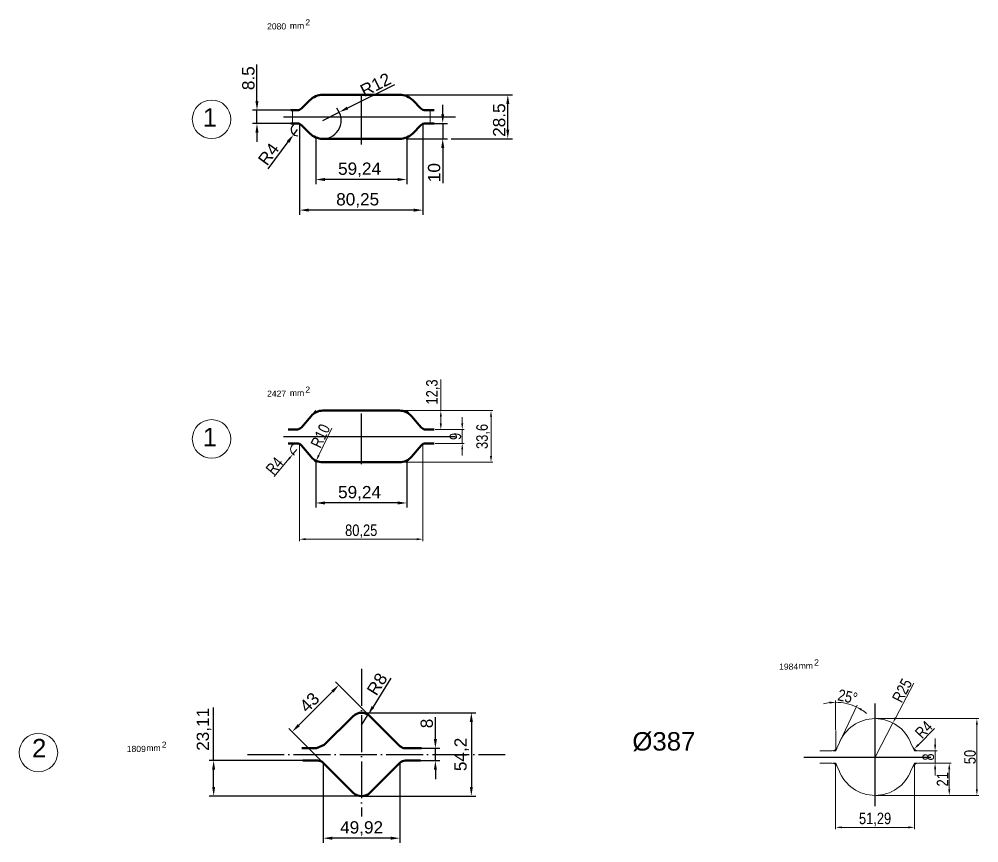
# Model space of a CAD drawing. Header units: millimetres. Extents: x 1526 to 31626, y -4643 to 9189.
# Drawn here: x 3185 to 3809, y 1385 to 1921 of the extents above; entities that cross this region are included whole.
import ezdxf

# ---------------------------------------------------------------- set-up
doc = ezdxf.new("R2010")
doc.units = ezdxf.units.MM
doc.linetypes.add('ACAD_ISO04W100', pattern=[30, 24, -3, 0, -3])
for name, color, linetype, lineweight in [('контурная', 7, 'Continuous', 50), ('осевые', 1, 'ACAD_ISO04W100', 25), ('тонкая', 7, 'Continuous', 20), ('тонкий', 7, 'Continuous', 20)]:
    doc.layers.add(name, color=color, linetype=linetype, lineweight=lineweight)
doc.layers.add('осевая', color=4, linetype='Continuous')
doc.styles.add('s1v4', font='arial.ttf', dxfattribs={"height": 4})
doc.styles.add('s3v2.5', font='arial.ttf', dxfattribs={"width": 0.8, "height": 7.5})
doc.styles.get("Standard").update_dxf_attribs({"font": 'arial.ttf'})
doc.dimstyles.new('s2v4', dxfattribs={"dimtxt": 8, "dimasz": 6, "dimexe": 3, "dimexo": 0, "dimgap": 1.5, "dimtad": 1, "dimtxsty": 'Standard', "dimcen": 2.5, "dimadec": 0, "dimazin": 0, "dimtfac": 1, "dimtmove": 0, "dimatfit": 3, "dimfxl": 1, "dimarcsym": 0})
doc.dimstyles.new('s3v2.5', dxfattribs={"dimtxt": 7.5, "dimasz": 4, "dimexe": 1.25, "dimexo": 0.625, "dimtad": 1, "dimtxsty": 's3v2.5', "dimcen": 1.5, "dimclrd": 6, "dimclre": 256, "dimclrt": 1, "dimadec": 0, "dimazin": 0, "dimtfac": 1, "dimtmove": 0, "dimatfit": 3, "dimfxl": 1, "dimlwd": -1, "dimlwe": -1, "dimarcsym": 0})

# ---------------------------------------------------------------- blocks, each defined once
blk = doc.blocks.new('*D420')
at = {"layer": 'Defpoints', "color": 0, "transparency": 16777216}
for p in [(3377.74, 1633.75), (3436.99, 1633.75), (3377.74, 1606.35)]:
    blk.add_point(p, dxfattribs=at)
at = {"layer": 'тонкий', "color": 0, "lineweight": -2, "transparency": 16777216}
for p, q in [((3377.74, 1633.75), (3377.74, 1603.35)), ((3436.99, 1633.75), (3436.99, 1603.35)), ((3430.99, 1606.35), (3383.74, 1606.35))]:
    blk.add_line(p, q, dxfattribs=at)
at = {"layer": 'тонкий', "color": 0, "transparency": 16777216}
for points in [[(3383.74, 1607.35), (3383.74, 1605.35), (3377.74, 1606.35)], [(3430.99, 1607.35), (3430.99, 1605.35), (3436.99, 1606.35)]]:
    blk.add_solid(points, dxfattribs=at)
at = {"layer": 'тонкий', "color": 0, "transparency": 16777216, "insert": (3406.27, 1612.66), "char_height": 8, "attachment_point": 5}
blk.add_mtext('59,24', dxfattribs=at)
blk = doc.blocks.new('*D424')
at = {"layer": 'Defpoints', "color": 0, "transparency": 16777216}
for p in [(3367.24, 1852.99), (3447.49, 1852.99), (3367.24, 1796.89)]:
    blk.add_point(p, dxfattribs=at)
at = {"layer": 'тонкий', "color": 0, "lineweight": -2, "transparency": 16777216}
for p, q in [((3367.24, 1852.99), (3367.24, 1793.89)), ((3447.49, 1852.99), (3447.49, 1793.89)), ((3441.49, 1796.89), (3373.24, 1796.89))]:
    blk.add_line(p, q, dxfattribs=at)
at = {"layer": 'тонкий', "color": 0, "transparency": 16777216}
for points in [[(3373.24, 1797.89), (3373.24, 1795.89), (3367.24, 1796.89)], [(3441.49, 1797.89), (3441.49, 1795.89), (3447.49, 1796.89)]]:
    blk.add_solid(points, dxfattribs=at)
at = {"layer": 'тонкий', "color": 0, "transparency": 16777216, "insert": (3405.05, 1803.2), "char_height": 8, "attachment_point": 5}
blk.add_mtext('80,25', dxfattribs=at)
blk = doc.blocks.new('*D425')
at = {"layer": 'Defpoints', "color": 0, "transparency": 16777216}
for p in [(3377.74, 1844.21), (3436.99, 1844.21), (3377.74, 1816.82)]:
    blk.add_point(p, dxfattribs=at)
at = {"layer": 'тонкий', "color": 0, "lineweight": -2, "transparency": 16777216}
for p, q in [((3377.74, 1844.21), (3377.74, 1813.82)), ((3436.99, 1844.21), (3436.99, 1813.82)), ((3430.99, 1816.82), (3383.74, 1816.82))]:
    blk.add_line(p, q, dxfattribs=at)
at = {"layer": 'тонкий', "color": 0, "transparency": 16777216}
for points in [[(3383.74, 1817.82), (3383.74, 1815.82), (3377.74, 1816.82)], [(3430.99, 1817.82), (3430.99, 1815.82), (3436.99, 1816.82)]]:
    blk.add_solid(points, dxfattribs=at)
at = {"layer": 'тонкий', "color": 0, "transparency": 16777216, "insert": (3406.27, 1823.12), "char_height": 8, "attachment_point": 5}
blk.add_mtext('59,24', dxfattribs=at)
blk = doc.blocks.new('*D427')
at = {"layer": 'Defpoints', "color": 0, "transparency": 16777216}
for p in [(3454.93, 1853.3), (3460.41, 1853.3), (3436.54, 1843.3)]:
    blk.add_point(p, dxfattribs=at)
at = {"layer": 'тонкий', "color": 0, "lineweight": -2, "transparency": 16777216}
for p, q in [((3460.41, 1859.3), (3460.41, 1865.3)), ((3454.93, 1853.3), (3463.41, 1853.3)), ((3460.41, 1853.3), (3460.41, 1843.3)), ((3436.54, 1843.3), (3463.41, 1843.3)), ((3460.41, 1837.3), (3460.41, 1814.45))]:
    blk.add_line(p, q, dxfattribs=at)
at = {"layer": 'тонкий', "color": 0, "transparency": 16777216}
for points in [[(3459.41, 1859.3), (3461.41, 1859.3), (3460.41, 1853.3)], [(3459.41, 1837.3), (3461.41, 1837.3), (3460.41, 1843.3)]]:
    blk.add_solid(points, dxfattribs=at)
at = {"layer": 'тонкий', "color": 0, "transparency": 16777216, "insert": (3454.83, 1821.29), "char_height": 8, "attachment_point": 5, "rotation": 90}
blk.add_mtext('10', dxfattribs=at)
blk = doc.blocks.new('*D426')
at = {"layer": 'Defpoints', "color": 0, "transparency": 16777216}
for p in [(3432.39, 1871.9), (3502.75, 1871.9), (3465.83, 1843.3)]:
    blk.add_point(p, dxfattribs=at)
at = {"layer": 'тонкий', "color": 0, "lineweight": -2, "transparency": 16777216}
for p, q in [((3432.39, 1871.9), (3505.75, 1871.9)), ((3502.75, 1849.3), (3502.75, 1865.9)), ((3465.83, 1843.3), (3505.75, 1843.3))]:
    blk.add_line(p, q, dxfattribs=at)
at = {"layer": 'тонкий', "color": 0, "transparency": 16777216}
for points in [[(3501.75, 1865.9), (3503.75, 1865.9), (3502.75, 1871.9)], [(3501.75, 1849.3), (3503.75, 1849.3), (3502.75, 1843.3)]]:
    blk.add_solid(points, dxfattribs=at)
at = {"layer": 'тонкий', "color": 0, "transparency": 16777216, "insert": (3497.17, 1855.45), "char_height": 8, "attachment_point": 5, "rotation": 90}
blk.add_mtext('28.5', dxfattribs=at)
blk = doc.blocks.new('*D428')
at = {"layer": 'Defpoints', "color": 0, "transparency": 16777216}
for p in [(3382.33, 1855.3), (3393.08, 1860.64)]:
    blk.add_point(p, dxfattribs=at)
at = {"layer": 'тонкий', "color": 0, "lineweight": -2, "transparency": 16777216}
for p, q in [((3429.01, 1878.5), (3398.45, 1863.31)), ((3382.33, 1855.3), (3393.08, 1860.64))]:
    blk.add_line(p, q, dxfattribs=at)
blk.add_arc((3382.33, 1855.3), 12, 270, 40.75536, dxfattribs=at)
at = {"layer": 'тонкий', "color": 0, "transparency": 16777216}
blk.add_solid([(3398.01, 1864.21), (3398.9, 1862.42), (3393.08, 1860.64)], dxfattribs=at)
at = {"layer": 'тонкий', "color": 0, "transparency": 16777216, "insert": (3416.69, 1878.53), "char_height": 8, "attachment_point": 5, "rotation": 26.43141}
blk.add_mtext('R12', dxfattribs=at)
blk = doc.blocks.new('*D429')
at = {"layer": 'Defpoints', "color": 0, "transparency": 16777216}
for p in [(3365.71, 1849.3), (3363.33, 1846.08)]:
    blk.add_point(p, dxfattribs=at)
at = {"layer": 'тонкий', "color": 0, "lineweight": -2, "transparency": 16777216}
for p, q in [((3365.71, 1849.3), (3363.33, 1846.08)), ((3346.76, 1823.68), (3359.76, 1841.26))]:
    blk.add_line(p, q, dxfattribs=at)
blk.add_arc((3365.71, 1849.3), 4, 90, 276.48939, dxfattribs=at)
at = {"layer": 'тонкий', "color": 0, "transparency": 16777216}
blk.add_solid([(3358.96, 1841.85), (3360.57, 1840.66), (3363.33, 1846.08)], dxfattribs=at)
at = {"layer": 'тонкий', "color": 0, "transparency": 16777216, "insert": (3347.05, 1833.33), "char_height": 8, "attachment_point": 5, "rotation": 53.51756}
blk.add_mtext('R4', dxfattribs=at)
blk = doc.blocks.new('*D430')
at = {"layer": 'Defpoints', "color": 0, "transparency": 16777216}
for p in [(3339.51, 1861.9), (3362.54, 1861.9), (3361.59, 1853.3)]:
    blk.add_point(p, dxfattribs=at)
at = {"layer": 'тонкий', "color": 0, "lineweight": -2, "transparency": 16777216}
for p, q in [((3339.51, 1867.9), (3339.51, 1891.53)), ((3362.54, 1861.9), (3336.51, 1861.9)), ((3339.51, 1853.3), (3339.51, 1861.9)), ((3361.59, 1853.3), (3336.51, 1853.3)), ((3339.51, 1847.3), (3339.51, 1841.3))]:
    blk.add_line(p, q, dxfattribs=at)
at = {"layer": 'тонкий', "color": 0, "transparency": 16777216}
for points in [[(3338.51, 1867.9), (3340.51, 1867.9), (3339.51, 1861.9)], [(3338.51, 1847.3), (3340.51, 1847.3), (3339.51, 1853.3)]]:
    blk.add_solid(points, dxfattribs=at)
at = {"layer": 'тонкий', "color": 0, "transparency": 16777216, "insert": (3333.93, 1882.72), "char_height": 8, "attachment_point": 5, "rotation": 90}
blk.add_mtext('8.5', dxfattribs=at)
blk = doc.blocks.new('*D431')
at = {"layer": 'Defpoints', "color": 0, "transparency": 16777216}
for p in [(3429.65, 1666.44), (3491.84, 1666.44), (3433.16, 1632.84)]:
    blk.add_point(p, dxfattribs=at)
at = {"layer": 'тонкая', "transparency": 16777216}
for p, q in [((3430.27, 1666.44), (3493.09, 1666.44)), ((3433.78, 1632.84), (3493.09, 1632.84))]:
    blk.add_line(p, q, dxfattribs=at)
at = {"layer": 'тонкая', "color": 6, "transparency": 16777216}
blk.add_line((3491.84, 1636.84), (3491.84, 1662.44), dxfattribs=at)
for points in [[(3491.17, 1662.44), (3492.5, 1662.44), (3491.84, 1666.44)], [(3491.17, 1636.84), (3492.5, 1636.84), (3491.84, 1632.84)]]:
    blk.add_solid(points, dxfattribs=at)
at = {"layer": 'тонкая', "color": 1, "transparency": 16777216, "insert": (3486.7, 1649.64), "char_height": 7.5, "attachment_point": 5, "rotation": 90, "style": 's3v2.5'}
blk.add_mtext('33,6', dxfattribs=at)
blk = doc.blocks.new('*D432')
at = {"layer": 'Defpoints', "color": 0, "transparency": 16777216}
for p in [(3367.24, 1645.14), (3447.49, 1645.14), (3367.24, 1582.77)]:
    blk.add_point(p, dxfattribs=at)
at = {"layer": 'тонкая', "transparency": 16777216}
for p, q in [((3367.24, 1644.51), (3367.24, 1581.52)), ((3447.49, 1644.51), (3447.49, 1581.52))]:
    blk.add_line(p, q, dxfattribs=at)
at = {"layer": 'тонкая', "color": 6, "transparency": 16777216}
blk.add_line((3443.49, 1582.77), (3371.24, 1582.77), dxfattribs=at)
for points in [[(3371.24, 1583.44), (3371.24, 1582.1), (3367.24, 1582.77)], [(3443.49, 1583.44), (3443.49, 1582.1), (3447.49, 1582.77)]]:
    blk.add_solid(points, dxfattribs=at)
at = {"layer": 'тонкая', "color": 1, "transparency": 16777216, "insert": (3407.36, 1587.9), "char_height": 7.5, "attachment_point": 5, "style": 's3v2.5'}
blk.add_mtext('80,25', dxfattribs=at)
blk = doc.blocks.new('*D433')
at = {"layer": 'Defpoints', "color": 0, "transparency": 16777216}
for p in [(3454.93, 1654.14), (3473.11, 1654.14), (3454.93, 1645.14)]:
    blk.add_point(p, dxfattribs=at)
at = {"layer": 'тонкая', "color": 6, "transparency": 16777216}
for p, q in [((3473.11, 1658.14), (3473.11, 1662.14)), ((3473.11, 1645.14), (3473.11, 1654.14)), ((3473.11, 1641.14), (3473.11, 1637.14))]:
    blk.add_line(p, q, dxfattribs=at)
at = {"layer": 'тонкая', "transparency": 16777216}
for p, q in [((3455.56, 1654.14), (3474.36, 1654.14)), ((3455.56, 1645.14), (3474.36, 1645.14))]:
    blk.add_line(p, q, dxfattribs=at)
at = {"layer": 'тонкая', "color": 6, "transparency": 16777216}
for points in [[(3472.45, 1658.14), (3473.78, 1658.14), (3473.11, 1654.14)], [(3472.45, 1641.14), (3473.78, 1641.14), (3473.11, 1645.14)]]:
    blk.add_solid(points, dxfattribs=at)
at = {"layer": 'тонкая', "color": 1, "transparency": 16777216, "insert": (3468.66, 1649.64), "char_height": 7.5, "attachment_point": 5, "rotation": 90, "style": 's3v2.5'}
blk.add_mtext('9', dxfattribs=at)
blk = doc.blocks.new('*D436')
at = {"layer": 'Defpoints', "color": 0, "transparency": 16777216}
for p in [(3382.35, 1642.84), (3378.05, 1633.81)]:
    blk.add_point(p, dxfattribs=at)
at = {"layer": 'тонкая', "color": 6, "transparency": 16777216}
blk.add_line((3388.19, 1655.08), (3379.77, 1637.42), dxfattribs=at)
blk.add_solid([(3379.17, 1637.71), (3380.37, 1637.13), (3378.05, 1633.81)], dxfattribs=at)
at = {"layer": 'тонкая', "color": 1, "transparency": 16777216, "insert": (3380.82, 1649.97), "char_height": 7.5, "attachment_point": 5, "rotation": 64.49263, "style": 's3v2.5'}
blk.add_mtext('R10', dxfattribs=at)
blk = doc.blocks.new('*D437')
at = {"layer": 'Defpoints', "color": 0, "transparency": 16777216}
for p in [(3362.84, 1638.06), (3365.39, 1641.14)]:
    blk.add_point(p, dxfattribs=at)
at = {"layer": 'тонкая', "color": 6, "transparency": 16777216}
for p, q in [((3365.39, 1641.14), (3362.84, 1638.06)), ((3350.78, 1623.5), (3360.29, 1634.98))]:
    blk.add_line(p, q, dxfattribs=at)
at = {"layer": 'тонкая', "transparency": 16777216}
blk.add_arc((3365.39, 1641.14), 4, 98.95247, 248.26724, dxfattribs=at)
at = {"layer": 'тонкая', "color": 6, "transparency": 16777216}
blk.add_solid([(3359.78, 1635.4), (3360.8, 1634.55), (3362.84, 1638.06)], dxfattribs=at)
at = {"layer": 'тонкая', "color": 1, "transparency": 16777216, "insert": (3350.89, 1630.49), "char_height": 7.5, "attachment_point": 5, "rotation": 50.36231, "style": 's3v2.5'}
blk.add_mtext('R4', dxfattribs=at)
blk = doc.blocks.new('*D438')
at = {"layer": 'Defpoints', "color": 0, "transparency": 16777216}
for p in [(3454.93, 1666.44), (3459.18, 1666.44), (3454.93, 1654.14)]:
    blk.add_point(p, dxfattribs=at)
at = {"layer": 'тонкая', "color": 6, "transparency": 16777216}
for p, q in [((3459.18, 1666.44), (3459.18, 1686.71)), ((3459.18, 1658.14), (3459.18, 1662.44))]:
    blk.add_line(p, q, dxfattribs=at)
at = {"layer": 'тонкая', "transparency": 16777216}
for p, q in [((3455.56, 1666.44), (3460.43, 1666.44)), ((3455.56, 1654.14), (3460.43, 1654.14))]:
    blk.add_line(p, q, dxfattribs=at)
at = {"layer": 'тонкая', "color": 6, "transparency": 16777216}
for points in [[(3458.51, 1662.44), (3459.84, 1662.44), (3459.18, 1666.44)], [(3458.51, 1658.14), (3459.84, 1658.14), (3459.18, 1654.14)]]:
    blk.add_solid(points, dxfattribs=at)
at = {"layer": 'тонкая', "color": 1, "transparency": 16777216, "insert": (3454.05, 1678.57), "char_height": 7.5, "attachment_point": 5, "rotation": 90, "style": 's3v2.5'}
blk.add_mtext('12,3', dxfattribs=at)
blk = doc.blocks.new('*D441')
at = {"layer": 'Defpoints', "color": 0, "transparency": 16777216}
for p in [(3442.96, 1446.75), (3455.63, 1446.75), (3442.96, 1438.75)]:
    blk.add_point(p, dxfattribs=at)
at = {"layer": 'тонкая', "color": 0, "lineweight": -2, "transparency": 16777216}
for p, q in [((3455.63, 1452.75), (3455.63, 1467.02)), ((3442.96, 1446.75), (3458.63, 1446.75)), ((3455.63, 1438.75), (3455.63, 1446.75)), ((3442.96, 1438.75), (3458.63, 1438.75)), ((3455.63, 1432.75), (3455.63, 1426.75))]:
    blk.add_line(p, q, dxfattribs=at)
at = {"layer": 'тонкая', "color": 0, "transparency": 16777216}
for points in [[(3454.63, 1452.75), (3456.63, 1452.75), (3455.63, 1446.75)], [(3454.63, 1432.75), (3456.63, 1432.75), (3455.63, 1438.75)]]:
    blk.add_solid(points, dxfattribs=at)
at = {"layer": 'тонкая', "color": 0, "transparency": 16777216, "insert": (3450.04, 1462.89), "char_height": 8, "attachment_point": 5, "rotation": 90}
blk.add_mtext('8', dxfattribs=at)
blk = doc.blocks.new('*D442')
at = {"layer": 'Defpoints', "color": 0, "transparency": 16777216}
for p in [(3407.59, 1469.84), (3407.59, 1415.64), (3479.03, 1415.64)]:
    blk.add_point(p, dxfattribs=at)
at = {"layer": 'тонкая', "color": 0, "lineweight": -2, "transparency": 16777216}
for p, q in [((3407.59, 1469.84), (3482.03, 1469.84)), ((3479.03, 1463.84), (3479.03, 1421.64)), ((3407.59, 1415.64), (3482.03, 1415.64))]:
    blk.add_line(p, q, dxfattribs=at)
at = {"layer": 'тонкая', "color": 0, "transparency": 16777216}
for points in [[(3478.03, 1463.84), (3480.03, 1463.84), (3479.03, 1469.84)], [(3478.03, 1421.64), (3480.03, 1421.64), (3479.03, 1415.64)]]:
    blk.add_solid(points, dxfattribs=at)
at = {"layer": 'тонкая', "color": 0, "transparency": 16777216, "insert": (3472.72, 1442.74), "char_height": 8, "attachment_point": 5, "rotation": 90}
blk.add_mtext('54,2', dxfattribs=at)
blk = doc.blocks.new('*D443')
at = {"layer": 'Defpoints', "color": 0, "transparency": 16777216}
for p in [(3411.84, 1468.62), (3407.59, 1461.84)]:
    blk.add_point(p, dxfattribs=at)
at = {"layer": 'тонкая', "color": 0, "lineweight": -2, "transparency": 16777216}
for p, q in [((3426.67, 1492.27), (3415.03, 1473.71)), ((3407.59, 1461.84), (3411.84, 1468.62))]:
    blk.add_line(p, q, dxfattribs=at)
at = {"layer": 'тонкая', "color": 0, "transparency": 16777216}
blk.add_solid([(3414.18, 1474.24), (3415.88, 1473.17), (3411.84, 1468.62)], dxfattribs=at)
at = {"layer": 'тонкая', "color": 0, "transparency": 16777216, "insert": (3417.71, 1488.5), "char_height": 8, "attachment_point": 5, "rotation": 57.90909}
blk.add_mtext('R8', dxfattribs=at)
blk = doc.blocks.new('*D444')
at = {"layer": 'Defpoints', "color": 0, "transparency": 16777216}
for p in [(3382.65, 1437.29), (3432.58, 1437.29), (3382.65, 1388.24)]:
    blk.add_point(p, dxfattribs=at)
at = {"layer": 'тонкая', "color": 0, "lineweight": -2, "transparency": 16777216}
for p, q in [((3382.65, 1437.29), (3382.65, 1385.24)), ((3432.58, 1437.29), (3432.58, 1385.24)), ((3426.58, 1388.24), (3388.65, 1388.24))]:
    blk.add_line(p, q, dxfattribs=at)
at = {"layer": 'тонкая', "color": 0, "transparency": 16777216}
for points in [[(3388.65, 1389.24), (3388.65, 1387.24), (3382.65, 1388.24)], [(3426.58, 1389.24), (3426.58, 1387.24), (3432.58, 1388.24)]]:
    blk.add_solid(points, dxfattribs=at)
at = {"layer": 'тонкая', "color": 0, "transparency": 16777216, "insert": (3407.61, 1394.55), "char_height": 8, "attachment_point": 5}
blk.add_mtext('49,92', dxfattribs=at)
blk = doc.blocks.new('*D445')
at = {"layer": 'Defpoints', "color": 0, "transparency": 16777216}
for p in [(3413.25, 1467.5), (3362.44, 1457.5), (3382.84, 1437.1)]:
    blk.add_point(p, dxfattribs=at)
at = {"layer": 'тонкая', "color": 0, "lineweight": -2, "transparency": 16777216}
for p, q in [((3413.25, 1467.5), (3390.72, 1490.03)), ((3388.6, 1483.66), (3366.68, 1461.74)), ((3382.84, 1437.1), (3360.32, 1459.62))]:
    blk.add_line(p, q, dxfattribs=at)
at = {"layer": 'тонкая', "color": 0, "transparency": 16777216}
for points in [[(3387.9, 1484.37), (3389.31, 1482.96), (3392.85, 1487.91)], [(3365.98, 1462.45), (3367.39, 1461.04), (3362.44, 1457.5)]]:
    blk.add_solid(points, dxfattribs=at)
at = {"layer": 'тонкая', "color": 0, "transparency": 16777216, "insert": (3373.69, 1476.65), "char_height": 8, "attachment_point": 5, "rotation": 45}
blk.add_mtext('43', dxfattribs=at)
blk = doc.blocks.new('*D446')
at = {"layer": 'Defpoints', "color": 0, "transparency": 16777216}
for p in [(3311.32, 1438.75), (3369.31, 1438.75), (3407.63, 1415.64)]:
    blk.add_point(p, dxfattribs=at)
at = {"layer": 'тонкая', "color": 0, "lineweight": -2, "transparency": 16777216}
for p, q in [((3311.32, 1438.75), (3311.32, 1473.34)), ((3369.31, 1438.75), (3308.32, 1438.75)), ((3311.32, 1421.64), (3311.32, 1432.75)), ((3407.63, 1415.64), (3308.32, 1415.64))]:
    blk.add_line(p, q, dxfattribs=at)
at = {"layer": 'тонкая', "color": 0, "transparency": 16777216}
for points in [[(3310.32, 1432.75), (3312.32, 1432.75), (3311.32, 1438.75)], [(3310.32, 1421.64), (3312.32, 1421.64), (3311.32, 1415.64)]]:
    blk.add_solid(points, dxfattribs=at)
at = {"layer": 'тонкая', "color": 0, "transparency": 16777216, "insert": (3305.02, 1459.05), "char_height": 8, "attachment_point": 5, "rotation": 90}
blk.add_mtext('23,11', dxfattribs=at)
blk = doc.blocks.new('*D474')
at = {"layer": 'Defpoints', "color": 0, "transparency": 16777216}
for p in [(3716.15, 1437.06), (3767.44, 1437.06), (3716.15, 1395.29)]:
    blk.add_point(p, dxfattribs=at)
at = {"layer": 'тонкая', "transparency": 16777216}
for p, q in [((3716.15, 1436.43), (3716.15, 1394.04)), ((3767.44, 1436.43), (3767.44, 1394.04))]:
    blk.add_line(p, q, dxfattribs=at)
at = {"layer": 'тонкая', "color": 6, "transparency": 16777216}
blk.add_line((3763.44, 1395.29), (3720.15, 1395.29), dxfattribs=at)
for points in [[(3720.15, 1395.95), (3720.15, 1394.62), (3716.15, 1395.29)], [(3763.44, 1395.95), (3763.44, 1394.62), (3767.44, 1395.29)]]:
    blk.add_solid(points, dxfattribs=at)
at = {"layer": 'тонкая', "color": 1, "transparency": 16777216, "insert": (3741.8, 1400.42), "char_height": 7.5, "attachment_point": 5, "style": 's3v2.5'}
blk.add_mtext('51,29', dxfattribs=at)
blk = doc.blocks.new('*D475')
at = {"layer": 'Defpoints', "color": 0, "transparency": 16777216}
for p in [(3777.71, 1437.06), (3790.09, 1437.06), (3741.8, 1416.06)]:
    blk.add_point(p, dxfattribs=at)
at = {"layer": 'тонкая', "transparency": 16777216}
for p, q in [((3778.33, 1437.06), (3791.34, 1437.06)), ((3742.42, 1416.06), (3791.34, 1416.06))]:
    blk.add_line(p, q, dxfattribs=at)
at = {"layer": 'тонкая', "color": 6, "transparency": 16777216}
blk.add_line((3790.09, 1420.06), (3790.09, 1433.06), dxfattribs=at)
for points in [[(3789.42, 1433.06), (3790.75, 1433.06), (3790.09, 1437.06)], [(3789.42, 1420.06), (3790.75, 1420.06), (3790.09, 1416.06)]]:
    blk.add_solid(points, dxfattribs=at)
at = {"layer": 'тонкая', "color": 1, "transparency": 16777216, "insert": (3785.7, 1426.56), "char_height": 7.5, "attachment_point": 5, "rotation": 90, "style": 's3v2.5'}
blk.add_mtext('21', dxfattribs=at)
blk = doc.blocks.new('*D476')
at = {"layer": 'Defpoints', "color": 0, "transparency": 16777216}
for p in [(3741.8, 1466.06), (3808.06, 1466.06), (3741.8, 1416.06)]:
    blk.add_point(p, dxfattribs=at)
at = {"layer": 'тонкая', "transparency": 16777216}
for p, q in [((3742.42, 1466.06), (3809.31, 1466.06)), ((3742.42, 1416.06), (3809.31, 1416.06))]:
    blk.add_line(p, q, dxfattribs=at)
at = {"layer": 'тонкая', "color": 6, "transparency": 16777216}
blk.add_line((3808.06, 1420.06), (3808.06, 1462.06), dxfattribs=at)
for points in [[(3807.4, 1462.06), (3808.73, 1462.06), (3808.06, 1466.06)], [(3807.4, 1420.06), (3808.73, 1420.06), (3808.06, 1416.06)]]:
    blk.add_solid(points, dxfattribs=at)
at = {"layer": 'тонкая', "color": 1, "transparency": 16777216, "insert": (3803.61, 1441.06), "char_height": 7.5, "attachment_point": 5, "rotation": 90, "style": 's3v2.5'}
blk.add_mtext('50', dxfattribs=at)
blk = doc.blocks.new('*D477')
at = {"layer": 'Defpoints', "color": 0, "transparency": 16777216}
for p in [(3773.85, 1445.06), (3780.87, 1445.06), (3773.85, 1437.06)]:
    blk.add_point(p, dxfattribs=at)
at = {"layer": 'тонкая', "color": 6, "transparency": 16777216}
for p, q in [((3780.87, 1449.06), (3780.87, 1453.06)), ((3780.87, 1437.06), (3780.87, 1445.06)), ((3780.87, 1433.06), (3780.87, 1429.06))]:
    blk.add_line(p, q, dxfattribs=at)
at = {"layer": 'тонкая', "transparency": 16777216}
for p, q in [((3774.47, 1445.06), (3782.12, 1445.06)), ((3774.47, 1437.06), (3782.12, 1437.06))]:
    blk.add_line(p, q, dxfattribs=at)
at = {"layer": 'тонкая', "color": 6, "transparency": 16777216}
for points in [[(3780.21, 1449.06), (3781.54, 1449.06), (3780.87, 1445.06)], [(3780.21, 1433.06), (3781.54, 1433.06), (3780.87, 1437.06)]]:
    blk.add_solid(points, dxfattribs=at)
at = {"layer": 'тонкая', "color": 1, "transparency": 16777216, "insert": (3776.42, 1441.06), "char_height": 7.5, "attachment_point": 5, "rotation": 90, "style": 's3v2.5'}
blk.add_mtext('8', dxfattribs=at)
blk = doc.blocks.new('*D478')
at = {"layer": 'Defpoints', "color": 0, "transparency": 16777216}
for p in [(3753.39, 1463.21), (3741.8, 1441.06)]:
    blk.add_point(p, dxfattribs=at)
at = {"layer": 'тонкая', "color": 6, "transparency": 16777216}
for p, q in [((3766.97, 1489.17), (3755.24, 1466.75)), ((3741.8, 1441.06), (3753.39, 1463.21))]:
    blk.add_line(p, q, dxfattribs=at)
blk.add_solid([(3754.65, 1467.06), (3755.83, 1466.45), (3753.39, 1463.21)], dxfattribs=at)
at = {"layer": 'тонкая', "color": 1, "transparency": 16777216, "insert": (3759.4, 1484.31), "char_height": 7.5, "attachment_point": 5, "rotation": 62.38129, "style": 's3v2.5'}
blk.add_mtext('R25', dxfattribs=at)
blk = doc.blocks.new('*D479')
at = {"layer": 'Defpoints', "color": 0, "transparency": 16777216}
for p in [(3769.99, 1449.06), (3767.18, 1446.21)]:
    blk.add_point(p, dxfattribs=at)
at = {"layer": 'тонкая', "color": 6, "transparency": 16777216}
blk.add_line((3780.44, 1459.68), (3769.99, 1449.06), dxfattribs=at)
blk.add_solid([(3769.51, 1449.53), (3770.46, 1448.59), (3767.18, 1446.21)], dxfattribs=at)
at = {"layer": 'тонкая', "color": 1, "transparency": 16777216, "insert": (3773.5, 1458.86), "char_height": 7.5, "attachment_point": 5, "rotation": 45.45742, "style": 's3v2.5'}
blk.add_mtext('R4', dxfattribs=at)
blk = doc.blocks.new('*D480')
at = {"layer": 'Defpoints', "color": 0, "transparency": 16777216}
for p in [(3725.22, 1475.35), (3716.15, 1458.21), (3718.42, 1449.91), (3716.15, 1445.06), (3717.23, 1447.37)]:
    blk.add_point(p, dxfattribs=at)
at = {"layer": 'тонкая', "transparency": 16777216}
for p, q in [((3716.15, 1458.84), (3716.15, 1477.93)), ((3718.68, 1450.48), (3730.05, 1474.85))]:
    blk.add_line(p, q, dxfattribs=at)
at = {"layer": 'тонкая', "color": 6, "transparency": 16777216}
for start, end in [(97.25243, 104.50486), (65, 90), (50.49514, 57.74757)]:
    blk.add_arc((3716.15, 1445.06), 31.62, start, end, dxfattribs=at)
for points in [[(3712.12, 1477.09), (3712.2, 1475.76), (3716.15, 1476.68)], [(3732.71, 1471.22), (3733.35, 1472.39), (3729.52, 1473.72)]]:
    blk.add_solid(points, dxfattribs=at)
at = {"layer": 'тонкая', "color": 1, "transparency": 16777216, "insert": (3723.96, 1480.28), "char_height": 7.5, "attachment_point": 5, "rotation": 347.5, "style": 's3v2.5'}
blk.add_mtext('25°', dxfattribs=at)

msp = doc.modelspace()

# ---------------------------------------------------------------- linework, layer by layer
at = {"layer": 'контурная'}
for p, q in [((3373.84922, 1868.38395), (3368.53551, 1863.07024)), ((3382.3345, 1871.89867), (3432.39338, 1871.89867)), ((3440.87866, 1868.38395), (3446.19237, 1863.07024)), ((3365.70709, 1861.89867), (3361.59418, 1861.89867)), ((3449.02079, 1861.89867), (3454.93041, 1861.89867)), ((3365.70709, 1853.29867), (3361.59418, 1853.29867)), ((3373.84922, 1846.81338), (3368.53551, 1852.12709)), ((3440.87866, 1846.81338), (3446.19237, 1852.12709)), ((3449.02079, 1853.29867), (3454.93041, 1853.29867)), ((3382.3345, 1843.29867), (3432.39338, 1843.29867)), ((3374.74829, 1662.93099), (3368.43542, 1655.53907)), ((3382.3345, 1666.43676), (3432.37531, 1666.43676)), ((3439.97959, 1662.93099), (3446.29246, 1655.53907)), ((3365.39371, 1654.13676), (3359.79747, 1654.13676)), ((3449.33417, 1654.13676), (3454.93041, 1654.13676)), ((3365.39371, 1645.13676), (3359.79747, 1645.13676)), ((3374.74829, 1636.34253), (3368.43542, 1643.73445)), ((3439.97959, 1636.34253), (3446.29246, 1643.73445)), ((3449.33417, 1645.13676), (3454.93041, 1645.13676)), ((3382.3345, 1632.83676), (3432.37531, 1632.83676)), ((3383.30758, 1448.8744), (3401.93499, 1467.50181)), ((3432.53296, 1448.21755), (3413.2487, 1467.50181)), ((3378.18626, 1446.75308), (3368.69632, 1446.75308)), ((3378.18626, 1446.75308), (3383.30758, 1448.8744)), ((3436.0685, 1446.75308), (3446.48737, 1446.75308)), ((3379.11519, 1438.75308), (3369.30529, 1438.75308)), ((3401.95609, 1417.98325), (3382.65073, 1437.28861)), ((3413.2698, 1417.98325), (3432.57517, 1437.28861)), ((3436.1107, 1438.75308), (3445.8784, 1438.75308))]:
    msp.add_line(p, q, dxfattribs=at)
for centre, radius, start, end in [((3382.3345, 1859.89867), 12, 90, 135), ((3432.39338, 1859.89867), 12, 45, 90), ((3365.70709, 1865.89867), 4, 270, 315), ((3449.02079, 1865.89867), 4, 225, 270), ((3365.70709, 1849.29867), 4, 45, 90), ((3449.02079, 1849.29867), 4, 90, 135), ((3382.3345, 1855.29867), 12, 225, 270), ((3432.39338, 1855.29867), 12, 270, 315), ((3382.35257, 1656.43676), 10, 90, 139.50191335), ((3432.37531, 1656.43676), 10, 40.49808665, 90), ((3365.39371, 1658.13676), 4, 270, 319.50191335), ((3449.33417, 1658.13676), 4, 220.49808665, 270), ((3365.39371, 1641.13676), 4, 40.49808665, 90), ((3449.33417, 1641.13676), 4, 90, 139.50191335), ((3382.35257, 1642.83676), 10, 220.49808665, 270), ((3432.37531, 1642.83676), 10, 270, 319.50191335), ((3407.59185, 1461.84495), 8, 45, 135), ((3436.0685, 1451.75308), 5, 225, 270), ((3379.11519, 1433.75308), 5, 45, 90), ((3436.1107, 1433.75308), 5, 90, 135), ((3407.61295, 1423.6401), 8, 225, 315)]:
    msp.add_arc(centre, radius, start, end, dxfattribs=at)
at = {"layer": 'осевая'}
for p, q in [((3407.36394, 1872.59867), (3407.36394, 1839.49183)), ((3356.85077, 1857.59867), (3468.81882, 1857.59867)), ((3407.36394, 1664.63676), (3407.36394, 1631.52992)), ((3356.85077, 1649.63676), (3468.81882, 1649.63676)), ((3741.79596, 1408.99255), (3741.79596, 1475.8995)), ((3695.3526, 1441.05915), (3778.15478, 1441.05915))]:
    msp.add_line(p, q, dxfattribs=at)
at = {"layer": 'осевые'}
for p, q in [((3407.59185, 1498.40542), (3407.59185, 1402.35127)), ((3333.28848, 1442.75308), (3501.00206, 1442.75308))]:
    msp.add_line(p, q, dxfattribs=at)
at = {"layer": 'тонкая'}
for p, q in [((3362.53551, 1852.59867), (3362.53551, 1862.59867)), ((3452.19237, 1852.59867), (3452.19237, 1862.59867)), ((3377.7423, 1666.43676), (3375.91958, 1664.30249)), ((3436.98558, 1666.43676), (3438.8083, 1664.30249)), ((3367.23782, 1654.13676), (3367.23782, 1655.31585)), ((3447.49006, 1654.13676), (3447.49006, 1655.31585)), ((3365.39371, 1654.13676), (3367.23782, 1654.13676)), ((3449.33417, 1654.13676), (3447.49006, 1654.13676)), ((3365.39371, 1645.13676), (3367.23782, 1645.13676)), ((3367.23782, 1645.13676), (3367.23782, 1643.95767)), ((3447.49006, 1645.13676), (3447.49006, 1643.95767)), ((3449.33417, 1645.13676), (3447.49006, 1645.13676)), ((3377.7423, 1632.83676), (3375.91958, 1634.97103)), ((3436.98558, 1632.83676), (3438.8083, 1634.97103)), ((3716.15272, 1445.05915), (3716.15272, 1458.21096)), ((3717.22967, 1447.36867), (3718.41704, 1449.91498)), ((3766.36225, 1447.36867), (3765.17489, 1449.91498)), ((3713.60444, 1445.05915), (3705.88491, 1445.05915)), ((3714.24151, 1445.05915), (3716.15272, 1445.05915)), ((3716.15272, 1445.05915), (3716.84548, 1446.54477)), ((3767.4392, 1445.05915), (3766.74645, 1446.54477)), ((3769.35041, 1445.05915), (3767.4392, 1445.05915)), ((3769.98748, 1445.05915), (3777.70702, 1445.05915)), ((3713.60444, 1437.05915), (3705.88491, 1437.05915)), ((3714.24151, 1437.05915), (3716.15272, 1437.05915)), ((3716.15272, 1437.05915), (3716.84548, 1435.57352)), ((3767.4392, 1437.05915), (3766.74645, 1435.57352)), ((3769.35041, 1437.05915), (3767.4392, 1437.05915)), ((3769.98748, 1437.05915), (3777.70702, 1437.05915)), ((3717.22967, 1434.74962), (3718.41704, 1432.20332)), ((3766.36225, 1434.74962), (3765.17489, 1432.20332))]:
    msp.add_line(p, q, dxfattribs=at)
for centre in [(3309.96554, 1855.98542), (3309.96554, 1648.02351), (3197.28912, 1443.96028)]:
    msp.add_circle(centre, 12.53226, dxfattribs=at)
for centre, radius, start, end in [((3741.79596, 1441.05915), 25, 20.74645549, 159.25354451), ((3713.60444, 1449.05915), 4, 270, 335), ((3769.98748, 1449.05915), 4, 205, 270), ((3713.60444, 1433.05915), 4, 25, 90), ((3769.98748, 1433.05915), 4, 90, 155), ((3741.79596, 1441.05915), 25, 200.74645549, 339.25354451)]:
    msp.add_arc(centre, radius, start, end, dxfattribs=at)

# ---------------------------------------------------------------- texts
at = {"layer": 'тонкая', "style": 's1v4'}
for s, p in [('2080', (3346.07744, 1914.43564)), ('mm', (3360.92421, 1914.90909)), ('2', (3370.99418, 1917.05363)), ('2', (3370.99418, 1678.08279)), ('2427', (3346.07744, 1675.4648)), ('mm', (3360.92421, 1675.93825)), ('1984', (3679.32405, 1497.83128)), ('mm', (3692.06952, 1498.43856)), ('2', (3702.13949, 1500.58311)), ('2', (3277.57122, 1447.07054)), ('1809', (3254.75579, 1444.31871)), ('mm', (3267.50126, 1444.92599))]:
    msp.add_text(s, height=4, dxfattribs=at).set_placement(p)
at = {"layer": 'тонкий', "style": 's1v4'}
for s, p in [('1', (3304.20397, 1851.19316)), ('1', (3304.20397, 1643.23125)), ('%%C387', (3583.83853, 1445.24216)), ('2', (3193.12608, 1440.80985))]:
    msp.add_text(s, height=12, dxfattribs=at).set_placement(p)

# ---------------------------------------------------------------- dimensions: what is measured, and where the dimension line sits
at = {"layer": 'тонкая'}
for base, p1, p2, dimstyle, picture, middle in [((3459.1772, 1666.43676), (3454.93041, 1654.13676), (3454.93041, 1666.43676), 's3v2.5', '*D438', (3454.04504, 1678.57199)), ((3491.83633, 1666.43676), (3433.15762, 1632.83676), (3429.64999, 1666.43676), 's3v2.5', '*D431', (3486.70417, 1649.63676)), ((3473.11498, 1654.13676), (3454.93041, 1645.13676), (3454.93041, 1654.13676), 's3v2.5', '*D433', (3468.66069, 1649.63676)), ((3311.32436, 1438.75308), (3407.63405, 1415.64013), (3369.30529, 1438.75308), 's2v4', '*D446', (3305.01672, 1459.04708)), ((3479.02839, 1415.64013), (3407.59185, 1469.84495), (3407.59185, 1415.64013), 's2v4', '*D442', (3472.72075, 1442.74254)), ((3455.62669, 1446.75308), (3442.96052, 1438.75308), (3442.96052, 1446.75308), 's2v4', '*D441', (3450.0421, 1462.88882)), ((3808.06261, 1466.05915), (3741.79596, 1416.05915), (3741.79596, 1466.05915), 's3v2.5', '*D476', (3803.60831, 1441.05915)), ((3780.87343, 1445.05915), (3773.84725, 1437.05915), (3773.84725, 1445.05915), 's3v2.5', '*D477', (3776.41913, 1441.05915)), ((3790.08628, 1437.05915), (3741.79596, 1416.05915), (3777.70702, 1437.05915), 's3v2.5', '*D475', (3785.69593, 1426.55915))]:
    dim = msp.add_linear_dim(base=base, p1=p1, p2=p2, angle=90, dimstyle=dimstyle, dxfattribs=at)
    dim.commit()
    dim.dimension.update_dxf_attribs({"geometry": picture, "text_midpoint": middle})
for center, mpoint, picture, middle in [((3382.35257, 1642.83676), (3378.0463, 1633.81146), '*D436', (3384.84299, 1648.05632)), ((3741.79596, 1441.05915), (3753.3856, 1463.21045), '*D478', (3763.34647, 1482.2487)), ((3769.98748, 1449.05915), (3767.18173, 1446.20823), '*D479', (3776.61635, 1455.79471))]:
    dim = msp.add_radius_dim(center=center, mpoint=mpoint, dimstyle='s3v2.5', dxfattribs=at)
    dim.commit()
    dim.dimension.update_dxf_attribs({"geometry": picture, "text_midpoint": middle, "dimtype": 164})
for center, mpoint, dimstyle, picture, middle in [((3365.39371, 1641.13676), (3362.84199, 1638.05638), 's3v2.5', '*D437', (3350.89242, 1630.48928)), ((3407.59185, 1461.84495), (3411.84196, 1468.6226), 's2v4', '*D443', (3417.71385, 1488.49836))]:
    dim = msp.add_radius_dim(center=center, mpoint=mpoint, dimstyle=dimstyle, dxfattribs=at)
    dim.commit()
    dim.dimension.update_dxf_attribs({"geometry": picture, "text_midpoint": middle})
for base, p1, p2, dimstyle, picture, middle in [((3367.23782, 1582.77052), (3447.49006, 1645.13676), (3367.23782, 1645.13676), 's3v2.5', '*D432', (3407.36394, 1587.90268)), ((3382.65073, 1388.23945), (3432.57517, 1437.28861), (3382.65073, 1437.28861), 's2v4', '*D444', (3407.61295, 1394.54709)), ((3716.15272, 1395.28764), (3767.4392, 1437.05915), (3716.15272, 1437.05915), 's3v2.5', '*D474', (3741.79596, 1400.4198))]:
    dim = msp.add_linear_dim(base=base, p1=p1, p2=p2, dimstyle=dimstyle, dxfattribs=at)
    dim.commit()
    dim.dimension.update_dxf_attribs({"geometry": picture, "text_midpoint": middle})
dim = msp.add_aligned_dim(p1=(3413.2487, 1467.50181), p2=(3382.84312, 1437.09622), distance=-28.85495, dimstyle='s2v4', dxfattribs=at)
dim.commit()
dim.dimension.update_dxf_attribs({"geometry": '*D445', "text_midpoint": (3373.69155, 1476.65338)})
dim = msp.add_angular_dim_2l(base=(3725.22201, 1475.35268), line1=((3716.15272, 1445.05915), (3716.15272, 1458.21096)), line2=((3717.22967, 1447.36867), (3718.41704, 1449.91498)), dimstyle='s3v2.5', dxfattribs=at)
dim.commit()
dim.dimension.update_dxf_attribs({"geometry": '*D480', "text_midpoint": (3723.96106, 1480.28028)})
at = {"layer": 'тонкий'}
dim = msp.add_linear_dim(base=(3339.5102, 1861.89867), p1=(3361.59418, 1853.29867), p2=(3362.53551, 1861.89867), angle=90, text='8.5', dimstyle='s2v4', dxfattribs=at)
dim.commit()
dim.dimension.update_dxf_attribs({"geometry": '*D430', "text_midpoint": (3333.92562, 1882.71654)})
dim = msp.add_radius_dim(center=(3382.3345, 1855.29867), mpoint=(3393.08012, 1860.64018), dimstyle='s2v4', dxfattribs=at)
dim.commit()
dim.dimension.update_dxf_attribs({"geometry": '*D428', "text_midpoint": (3419.14072, 1873.59459), "dimtype": 164})
dim = msp.add_linear_dim(base=(3502.74998, 1871.89867), p1=(3465.83286, 1843.29867), p2=(3432.39338, 1871.89867), angle=90, text='28.5', dimstyle='s2v4', dxfattribs=at)
dim.commit()
dim.dimension.update_dxf_attribs({"geometry": '*D426', "text_midpoint": (3502.74998, 1855.45019), "dimtype": 160})
dim = msp.add_linear_dim(base=(3460.41334, 1853.29867), p1=(3436.53551, 1843.29867), p2=(3454.93041, 1853.29867), angle=90, dimstyle='s2v4', dxfattribs=at)
dim.commit()
dim.dimension.update_dxf_attribs({"geometry": '*D427', "text_midpoint": (3460.41334, 1821.28867), "dimtype": 160})
dim = msp.add_radius_dim(center=(3365.70709, 1849.29867), mpoint=(3363.32878, 1846.08251), dimstyle='s2v4', dxfattribs=at)
dim.commit()
dim.dimension.update_dxf_attribs({"geometry": '*D429', "text_midpoint": (3347.05438, 1833.3251)})
for base, p1, p2, picture, middle in [((3367.23782, 1796.88744), (3447.49006, 1852.99418), (3367.23782, 1852.99418), '*D424', (3405.05044, 1796.88744)), ((3377.7423, 1816.81503), (3436.98558, 1844.21211), (3377.7423, 1844.21211), '*D425', (3406.27161, 1816.81503)), ((3377.7423, 1606.35313), (3436.98558, 1633.75021), (3377.7423, 1633.75021), '*D420', (3406.27161, 1606.35313))]:
    dim = msp.add_linear_dim(base=base, p1=p1, p2=p2, dimstyle='s2v4', dxfattribs=at)
    dim.commit()
    dim.dimension.update_dxf_attribs({"geometry": picture, "text_midpoint": middle, "dimtype": 160})

doc.saveas('drawing.dxf')
